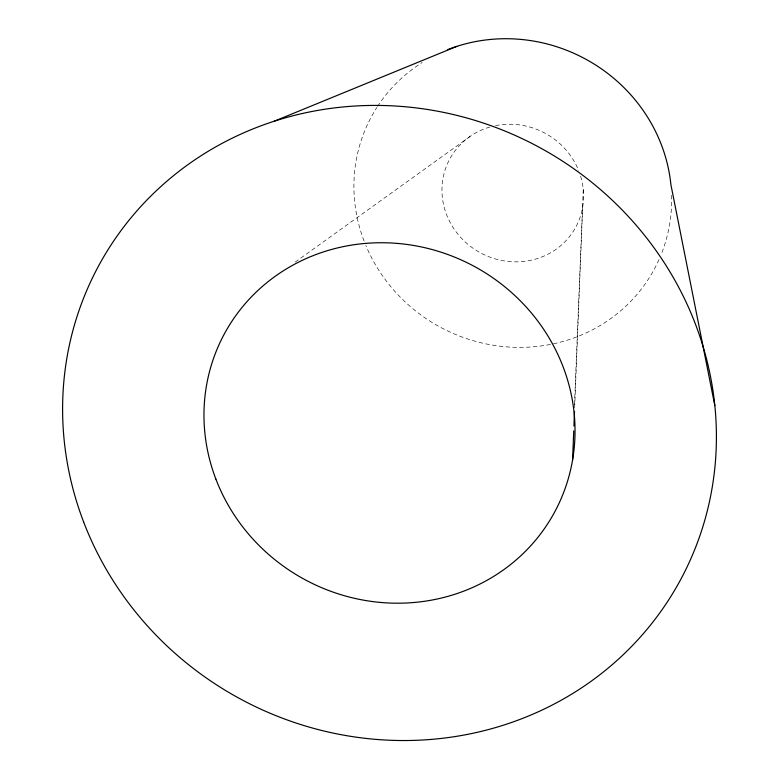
<?xml version="1.0" encoding="UTF-8"?>
<svg xmlns="http://www.w3.org/2000/svg" width="779" height="779" viewBox="0 0 779 779"><rect width="100%" height="100%" fill="white"/><g stroke="black" fill="none" stroke-linecap="round" stroke-linejoin="round"><path stroke-width="0.58" stroke-dasharray="3.9 2.92" d="M574.493 404.661L583.267 189.297M574.659 407.777L582.663 207.204M295.192 262.124L471.519 135.429M659.015 259.534A160.669 152.46 28.2 0 1 511.91 347.191A160.669 152.46 28.2 0 1 365.877 245.531M364.095 241.071A160.669 152.46 28.2 0 1 376.861 107.453M377.523 106.431A160.669 152.46 28.2 0 1 422.199 62.534M671.586 195.276A160.669 152.46 28.2 0 1 661.352 253.973M580.637 176.239A71.629 67.968 28.2 0 1 533.917 259.553A71.629 67.968 28.2 0 1 445.442 211.508A71.629 67.968 28.2 0 1 489.991 127.006M495.551 125.643A71.629 67.968 28.2 0 1 578.651 170.582"/><path stroke-width="1.17" d="M572.575 460.048L573.734 430.875M573.928 426.006L574.513 411.419M274.305 121.183L456.796 46.38M714.83 405.635L670.894 184.623A160.669 152.46 28.2 0 0 447.789 49.603M83.567 521.784A330.598 313.703 28.2 0 0 642.237 634.924A330.598 313.703 28.2 0 0 442.706 112.205A330.598 313.703 28.2 0 0 83.567 521.784M215.861 479.056A187.642 178.05 28.2 0 0 532.943 543.265A187.642 178.05 28.2 0 0 419.696 246.592A187.642 178.05 28.2 0 0 215.861 479.056"/></g></svg>
